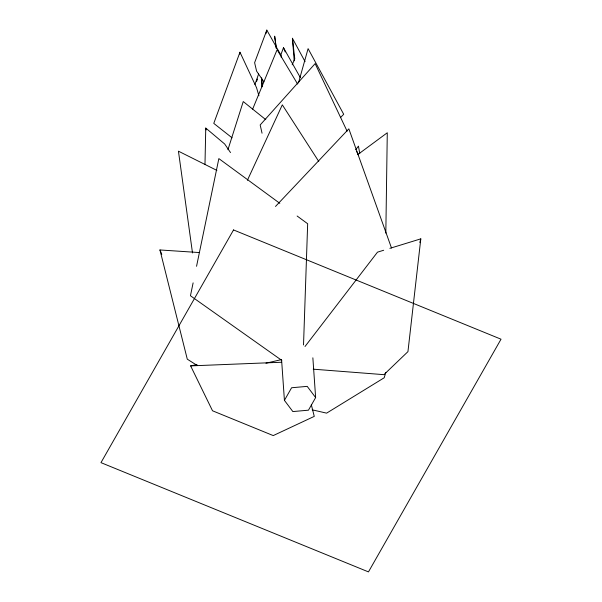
<?xml version="1.0" encoding="UTF-8"?>
<svg xmlns="http://www.w3.org/2000/svg" width="602" height="602" viewBox="0 0 602 602"><rect width="100%" height="100%" fill="white"/><g stroke="black" fill="none" stroke-linecap="round" stroke-linejoin="round"><path stroke-width="0.9" d="M385.829 233.124L387.282 132.764L358.085 154.353M204.989 164.241L205.756 128.075L224.697 144.021L230.513 152.562M303.521 344.976L307.667 223.748L297.132 216.02M389.87 248.355L420.806 238.851L407.945 351.643L383.918 374.662L313.221 369.176M239.739 54.075L239.972 52.216L256.55 87.726L258.935 95.793M193.122 282.865L190.45 295.755L281.774 360.38M196.553 266.295L218.85 158.604L279.817 203.325M265.903 33.75L266.814 30.1L281.262 55.745L281.277 57.611M419.82 242.471L420.806 238.851M298.457 82.971L308.089 48.649L343.712 114.29L340.408 117.631M385.814 372.457L384.174 377.785L326.608 413.145L312.167 409.819M227.94 149.695L243.246 101.565L265.783 119.663M254.947 84.468L258.597 74.016M239.972 52.216L213.77 123.38L232.071 137.82M280.585 55.504L283.482 47.686L300.398 77.718M266.814 30.1L254.616 62.691L256.587 71.119L263.887 81.827M256.527 81.616L257.513 78.997M252.652 109.135L277.101 49.71L297.606 84.062M292.188 64.813L294.769 58.846L292.421 38.28L305.071 61.652M247.407 180.276L282.315 104.846L318.759 161.456M284.422 400.36L291.601 387.756L307.208 386.364L315.636 397.576L308.457 410.18L292.85 411.572L284.422 400.36L281.578 359.687M305.018 346.504L377.492 252.155L383.677 250.259M355.616 149.778L358.446 146.135L359.755 153.427M275.498 206.448L348.844 128.843L391.496 247.994M265.933 363.217L281.458 359.597M311.317 404.694L314.259 416.388L273.24 435.585L212.521 410.782L190.616 365.888L196.997 364.624M190.616 365.888L281.661 362.246M197.403 365.617L187.282 359.161L159.951 249.958L199.096 252.547M216.886 170.404L178.44 151.185L192.505 252.968M347.091 131.168L315.132 63.624L260.177 124.96L262.043 133.215M356.677 151.433L358.273 154.812M159.951 249.958L161.78 254.285M283.482 47.686L285.228 51.99M205.756 128.075L206.132 129.912M292.421 38.28L294.197 60.772M312.859 357.821L315.636 397.576M261.644 77.831L262.148 86.823M261.674 79.02L262.066 86.387M233.531 229.941L100.978 462.645L368.469 571.9L501.022 339.197L233.531 229.941M276.303 48.235L274.655 36.15L276.258 48.22"/></g></svg>
